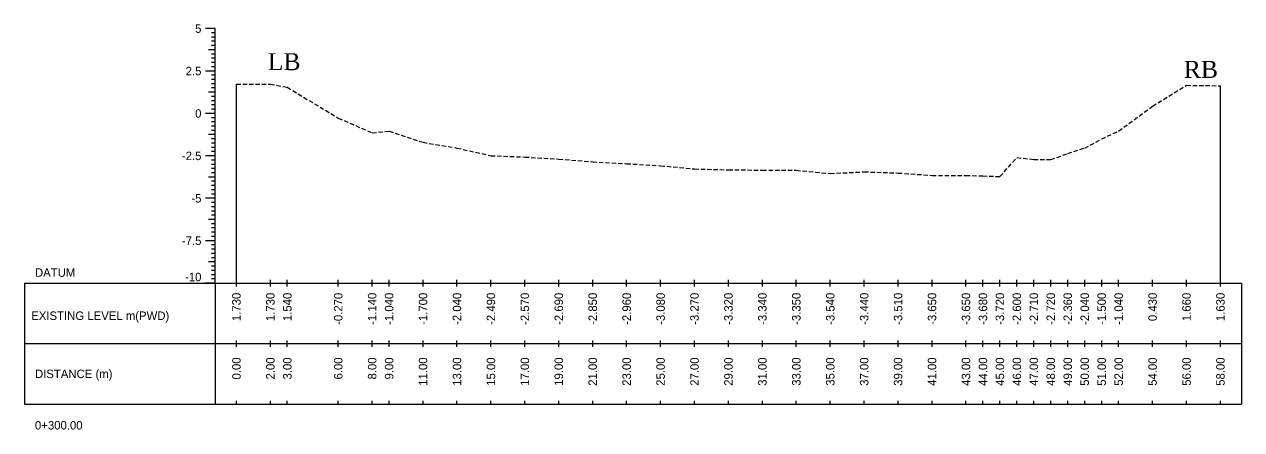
# Model space of a CAD drawing. Header units: inches. Extents: x 6579 to 9220, y -2276 to -1013.
# Drawn here: x 6905.2 to 6976.9, y -1494.5 to -1470.6 of the extents above; entities that cross this region are included whole.
import ezdxf
from ezdxf.enums import TextEntityAlignment as Align

# ---------------------------------------------------------------- set-up
doc = ezdxf.new("R2010")
doc.units = ezdxf.units.IN
doc.header["$MEASUREMENT"] = 0
doc.linetypes.add('HIDDEN', pattern=[0.375, 0.25, -0.125])
doc.layers.add('CS_Drawing', color=7, linetype='Continuous')
doc.layers.add('GL', color=3, linetype='HIDDEN')
doc.styles.add('romans', font='romans.shx')

msp = doc.modelspace()

# ---------------------------------------------------------------- linework, layer by layer
at = {"layer": 'CS_Drawing'}
for p, q in [((6916.45, -1470.894), (6915.887, -1470.894)), ((6916.45, -1470.894), (6916.056, -1470.894)), ((6916.45, -1470.894), (6916.225, -1470.894)), ((6916.45, -1471.144), (6916.225, -1471.144)), ((6916.45, -1471.394), (6916.225, -1471.394)), ((6916.45, -1485.894), (6916.45, -1470.894)), ((6916.45, -1472.144), (6916.056, -1472.144)), ((6916.45, -1471.644), (6916.225, -1471.644)), ((6916.45, -1471.894), (6916.225, -1471.894)), ((6916.45, -1472.144), (6916.225, -1472.144)), ((6916.45, -1472.394), (6916.225, -1472.394)), ((6916.45, -1472.644), (6916.225, -1472.644)), ((6916.45, -1472.894), (6916.225, -1472.894)), ((6916.45, -1473.394), (6915.887, -1473.394)), ((6916.45, -1473.394), (6916.056, -1473.394)), ((6916.45, -1473.144), (6916.225, -1473.144)), ((6916.45, -1473.394), (6916.225, -1473.394)), ((6916.45, -1473.644), (6916.225, -1473.644)), ((6916.45, -1473.894), (6916.225, -1473.894)), ((6916.45, -1474.144), (6916.225, -1474.144)), ((6916.45, -1474.394), (6916.225, -1474.394)), ((6917.7, -1485.894), (6917.7, -1474.164)), ((6975.7, -1485.894), (6975.7, -1474.264)), ((6916.45, -1474.644), (6916.056, -1474.644)), ((6916.45, -1474.644), (6916.225, -1474.644)), ((6916.45, -1474.894), (6916.225, -1474.894)), ((6916.45, -1475.144), (6916.225, -1475.144)), ((6916.45, -1475.894), (6915.887, -1475.894)), ((6916.45, -1475.894), (6916.056, -1475.894)), ((6916.45, -1475.394), (6916.225, -1475.394)), ((6916.45, -1475.644), (6916.225, -1475.644)), ((6916.45, -1475.894), (6916.225, -1475.894)), ((6916.45, -1476.144), (6916.225, -1476.144)), ((6916.45, -1476.394), (6916.225, -1476.394)), ((6916.45, -1477.144), (6916.056, -1477.144)), ((6916.45, -1476.644), (6916.225, -1476.644)), ((6916.45, -1476.894), (6916.225, -1476.894)), ((6916.45, -1477.144), (6916.225, -1477.144)), ((6916.45, -1477.394), (6916.225, -1477.394)), ((6916.45, -1477.644), (6916.225, -1477.644)), ((6916.45, -1477.894), (6916.225, -1477.894)), ((6916.45, -1478.394), (6915.887, -1478.394)), ((6916.45, -1478.394), (6916.056, -1478.394)), ((6916.45, -1478.144), (6916.225, -1478.144)), ((6916.45, -1478.394), (6916.225, -1478.394)), ((6916.45, -1478.644), (6916.225, -1478.644)), ((6916.45, -1478.894), (6916.225, -1478.894)), ((6916.45, -1479.144), (6916.225, -1479.144)), ((6916.45, -1479.394), (6916.225, -1479.394)), ((6916.45, -1479.644), (6916.056, -1479.644)), ((6916.45, -1479.644), (6916.225, -1479.644)), ((6916.45, -1479.894), (6916.225, -1479.894)), ((6916.45, -1480.144), (6916.225, -1480.144)), ((6916.45, -1480.894), (6915.887, -1480.894)), ((6916.45, -1480.894), (6916.056, -1480.894)), ((6916.45, -1480.394), (6916.225, -1480.394)), ((6916.45, -1480.644), (6916.225, -1480.644)), ((6916.45, -1480.894), (6916.225, -1480.894)), ((6916.45, -1481.144), (6916.225, -1481.144)), ((6916.45, -1481.394), (6916.225, -1481.394)), ((6916.45, -1482.144), (6916.056, -1482.144)), ((6916.45, -1481.644), (6916.225, -1481.644)), ((6916.45, -1481.894), (6916.225, -1481.894)), ((6916.45, -1482.144), (6916.225, -1482.144)), ((6916.45, -1482.394), (6916.225, -1482.394)), ((6916.45, -1482.644), (6916.225, -1482.644)), ((6916.45, -1482.894), (6916.225, -1482.894)), ((6916.45, -1483.394), (6915.887, -1483.394)), ((6916.45, -1483.394), (6916.056, -1483.394)), ((6916.45, -1483.144), (6916.225, -1483.144)), ((6916.45, -1483.394), (6916.225, -1483.394)), ((6916.45, -1483.644), (6916.225, -1483.644)), ((6916.45, -1483.894), (6916.225, -1483.894)), ((6916.45, -1484.144), (6916.225, -1484.144)), ((6916.45, -1484.394), (6916.225, -1484.394)), ((6916.45, -1484.644), (6916.056, -1484.644)), ((6916.45, -1484.644), (6916.225, -1484.644)), ((6916.45, -1484.894), (6916.225, -1484.894)), ((6916.45, -1485.144), (6916.225, -1485.144)), ((6905.2, -1485.894), (6916.45, -1485.894)), ((6905.2, -1485.894), (6905.2, -1493.019)), ((6916.45, -1485.894), (6915.887, -1485.894)), ((6916.45, -1485.894), (6916.056, -1485.894)), ((6916.45, -1485.394), (6916.225, -1485.394)), ((6916.45, -1485.644), (6916.225, -1485.644)), ((6916.45, -1485.894), (6916.225, -1485.894)), ((6916.45, -1485.894), (6976.95, -1485.894)), ((6916.45, -1485.894), (6916.45, -1493.019)), ((6917.7, -1486.082), (6917.7, -1485.707)), ((6919.7, -1486.082), (6919.7, -1485.707)), ((6920.7, -1486.082), (6920.7, -1485.707)), ((6923.7, -1486.082), (6923.7, -1485.707)), ((6925.7, -1486.082), (6925.7, -1485.707)), ((6926.7, -1486.082), (6926.7, -1485.707)), ((6928.7, -1486.082), (6928.7, -1485.707)), ((6930.7, -1486.082), (6930.7, -1485.707)), ((6932.7, -1486.082), (6932.7, -1485.707)), ((6934.7, -1486.082), (6934.7, -1485.707)), ((6936.7, -1486.082), (6936.7, -1485.707)), ((6938.7, -1486.082), (6938.7, -1485.707)), ((6940.7, -1486.082), (6940.7, -1485.707)), ((6942.7, -1486.082), (6942.7, -1485.707)), ((6944.7, -1486.082), (6944.7, -1485.707)), ((6946.7, -1486.082), (6946.7, -1485.707)), ((6948.7, -1486.082), (6948.7, -1485.707)), ((6950.7, -1486.082), (6950.7, -1485.707)), ((6952.7, -1486.082), (6952.7, -1485.707)), ((6954.7, -1486.082), (6954.7, -1485.707)), ((6956.7, -1486.082), (6956.7, -1485.707)), ((6958.7, -1486.082), (6958.7, -1485.707)), ((6960.7, -1486.082), (6960.7, -1485.707)), ((6961.7, -1486.082), (6961.7, -1485.707)), ((6962.7, -1486.082), (6962.7, -1485.707)), ((6963.7, -1486.082), (6963.7, -1485.707)), ((6964.7, -1486.082), (6964.7, -1485.707)), ((6965.7, -1486.082), (6965.7, -1485.707)), ((6966.7, -1486.082), (6966.7, -1485.707)), ((6967.7, -1486.082), (6967.7, -1485.707)), ((6968.7, -1486.082), (6968.7, -1485.707)), ((6969.7, -1486.082), (6969.7, -1485.707)), ((6971.7, -1486.082), (6971.7, -1485.707)), ((6973.7, -1486.082), (6973.7, -1485.707)), ((6975.7, -1486.082), (6975.7, -1485.707)), ((6976.95, -1485.894), (6976.95, -1493.019)), ((6905.2, -1489.457), (6916.45, -1489.457)), ((6916.45, -1489.457), (6976.95, -1489.457)), ((6916.45, -1489.457), (6976.95, -1489.457)), ((6917.7, -1489.644), (6917.7, -1489.269)), ((6919.7, -1489.644), (6919.7, -1489.269)), ((6920.7, -1489.644), (6920.7, -1489.269)), ((6923.7, -1489.644), (6923.7, -1489.269)), ((6925.7, -1489.644), (6925.7, -1489.269)), ((6926.7, -1489.644), (6926.7, -1489.269)), ((6928.7, -1489.644), (6928.7, -1489.269)), ((6930.7, -1489.644), (6930.7, -1489.269)), ((6932.7, -1489.644), (6932.7, -1489.269)), ((6934.7, -1489.644), (6934.7, -1489.269)), ((6936.7, -1489.644), (6936.7, -1489.269)), ((6938.7, -1489.644), (6938.7, -1489.269)), ((6940.7, -1489.644), (6940.7, -1489.269)), ((6942.7, -1489.644), (6942.7, -1489.269)), ((6944.7, -1489.644), (6944.7, -1489.269)), ((6946.7, -1489.644), (6946.7, -1489.269)), ((6948.7, -1489.644), (6948.7, -1489.269)), ((6950.7, -1489.644), (6950.7, -1489.269)), ((6952.7, -1489.644), (6952.7, -1489.269)), ((6954.7, -1489.644), (6954.7, -1489.269)), ((6956.7, -1489.644), (6956.7, -1489.269)), ((6958.7, -1489.644), (6958.7, -1489.269)), ((6960.7, -1489.644), (6960.7, -1489.269)), ((6961.7, -1489.644), (6961.7, -1489.269)), ((6962.7, -1489.644), (6962.7, -1489.269)), ((6963.7, -1489.644), (6963.7, -1489.269)), ((6964.7, -1489.644), (6964.7, -1489.269)), ((6965.7, -1489.644), (6965.7, -1489.269)), ((6966.7, -1489.644), (6966.7, -1489.269)), ((6967.7, -1489.644), (6967.7, -1489.269)), ((6968.7, -1489.644), (6968.7, -1489.269)), ((6969.7, -1489.644), (6969.7, -1489.269)), ((6971.7, -1489.644), (6971.7, -1489.269)), ((6973.7, -1489.644), (6973.7, -1489.269)), ((6975.7, -1489.644), (6975.7, -1489.269)), ((6905.2, -1493.019), (6916.45, -1493.019)), ((6916.45, -1493.019), (6976.95, -1493.019)), ((6917.7, -1493.019), (6917.7, -1492.832)), ((6919.7, -1493.019), (6919.7, -1492.832)), ((6920.7, -1493.019), (6920.7, -1492.832)), ((6923.7, -1493.019), (6923.7, -1492.832)), ((6925.7, -1493.019), (6925.7, -1492.832)), ((6926.7, -1493.019), (6926.7, -1492.832)), ((6928.7, -1493.019), (6928.7, -1492.832)), ((6930.7, -1493.019), (6930.7, -1492.832)), ((6932.7, -1493.019), (6932.7, -1492.832)), ((6934.7, -1493.019), (6934.7, -1492.832)), ((6936.7, -1493.019), (6936.7, -1492.832)), ((6938.7, -1493.019), (6938.7, -1492.832)), ((6940.7, -1493.019), (6940.7, -1492.832)), ((6942.7, -1493.019), (6942.7, -1492.832)), ((6944.7, -1493.019), (6944.7, -1492.832)), ((6946.7, -1493.019), (6946.7, -1492.832)), ((6948.7, -1493.019), (6948.7, -1492.832)), ((6950.7, -1493.019), (6950.7, -1492.832)), ((6952.7, -1493.019), (6952.7, -1492.832)), ((6954.7, -1493.019), (6954.7, -1492.832)), ((6956.7, -1493.019), (6956.7, -1492.832)), ((6958.7, -1493.019), (6958.7, -1492.832)), ((6960.7, -1493.019), (6960.7, -1492.832)), ((6961.7, -1493.019), (6961.7, -1492.832)), ((6962.7, -1493.019), (6962.7, -1492.832)), ((6963.7, -1493.019), (6963.7, -1492.832)), ((6964.7, -1493.019), (6964.7, -1492.832)), ((6965.7, -1493.019), (6965.7, -1492.832)), ((6966.7, -1493.019), (6966.7, -1492.832)), ((6967.7, -1493.019), (6967.7, -1492.832)), ((6968.7, -1493.019), (6968.7, -1492.832)), ((6969.7, -1493.019), (6969.7, -1492.832)), ((6971.7, -1493.019), (6971.7, -1492.832)), ((6973.7, -1493.019), (6973.7, -1492.832)), ((6975.7, -1493.019), (6975.7, -1492.832))]:
    msp.add_line(p, q, dxfattribs=at)
at = {"layer": 'GL'}
msp.add_lwpolyline([(6917.7, -1474.164), (6919.7, -1474.164), (6920.7, -1474.354), (6923.7, -1476.164), (6925.7, -1477.034), (6926.7, -1476.934), (6928.7, -1477.594), (6930.7, -1477.934), (6932.7, -1478.384), (6934.7, -1478.464), (6936.7, -1478.584), (6938.7, -1478.744), (6940.7, -1478.854), (6942.7, -1478.974), (6944.7, -1479.164), (6946.7, -1479.214), (6948.7, -1479.234), (6950.7, -1479.244), (6952.7, -1479.434), (6954.7, -1479.334), (6956.7, -1479.404), (6958.7, -1479.544), (6960.7, -1479.544), (6961.7, -1479.574), (6962.7, -1479.614), (6963.7, -1478.494), (6964.7, -1478.604), (6965.7, -1478.614), (6966.7, -1478.254), (6967.7, -1477.934), (6968.7, -1477.394), (6969.7, -1476.934), (6971.7, -1475.464), (6973.7, -1474.234), (6975.7, -1474.264)], dxfattribs=at)

# ---------------------------------------------------------------- texts
at = {"char_height": 1, "width": 263.40586, "attachment_point": 1, "style": 'romans'}
for s, insert in [('{\\fTimes New Roman|b0|i0|c0|p18;LB}', (6919.548, -1472.343)), ('{\\fTimes New Roman|b0|i0|c0|p18;RB}', (6973.54, -1472.797))]:
    msp.add_mtext(s, dxfattribs=dict(at, insert=insert))
at = {"layer": 'CS_Drawing'}
for s, p in [('5', (6915.637, -1470.894)), ('2.5', (6915.637, -1473.394)), ('0', (6915.637, -1475.894)), ('-2.5', (6915.637, -1478.394)), ('-5', (6915.637, -1480.894)), ('-7.5', (6915.637, -1483.394))]:
    msp.add_text(s, height=0.5, dxfattribs=at).set_placement(p, align=Align.MIDDLE_RIGHT)
for s, p in [('DATUM', (6905.825, -1485.269)), ('EXISTING LEVEL m(PWD)', (6905.606, -1487.813)), ('DISTANCE (m)', (6905.825, -1491.238)), ('0+300.00', (6905.825, -1494.269))]:
    msp.add_text(s, height=0.5, dxfattribs=at).set_placement(p, align=Align.MIDDLE_LEFT)
msp.add_text('-10', height=0.5, dxfattribs=at).set_placement((6915.637, -1485.782), align=Align.RIGHT)
for s, p in [('1.730', (6917.7, -1486.457)), ('1.730', (6919.7, -1486.457)), ('1.540', (6920.7, -1486.457)), ('-0.270', (6923.7, -1486.457)), ('-1.140', (6925.7, -1486.457)), ('-1.040', (6926.7, -1486.457)), ('-1.700', (6928.7, -1486.457)), ('-2.040', (6930.7, -1486.457)), ('-2.490', (6932.7, -1486.457)), ('-2.570', (6934.7, -1486.457)), ('-2.690', (6936.7, -1486.457)), ('-2.850', (6938.7, -1486.457)), ('-2.960', (6940.7, -1486.457)), ('-3.080', (6942.7, -1486.457)), ('-3.270', (6944.7, -1486.457)), ('-3.320', (6946.7, -1486.457)), ('-3.340', (6948.7, -1486.457)), ('-3.350', (6950.7, -1486.457)), ('-3.540', (6952.7, -1486.457)), ('-3.440', (6954.7, -1486.457)), ('-3.510', (6956.7, -1486.457)), ('-3.650', (6958.7, -1486.457)), ('-3.650', (6960.7, -1486.457)), ('-3.680', (6961.7, -1486.457)), ('-3.720', (6962.7, -1486.457)), ('-2.600', (6963.7, -1486.457)), ('-2.710', (6964.7, -1486.457)), ('-2.720', (6965.7, -1486.457)), ('-2.360', (6966.7, -1486.457)), ('-2.040', (6967.7, -1486.457)), ('-1.500', (6968.7, -1486.457)), ('-1.040', (6969.7, -1486.457)), ('0.430', (6971.7, -1486.457)), ('1.660', (6973.7, -1486.457)), ('1.630', (6975.7, -1486.457)), ('0.00', (6917.7, -1490.269)), ('2.00', (6919.7, -1490.269)), ('3.00', (6920.7, -1490.269)), ('6.00', (6923.7, -1490.269)), ('8.00', (6925.7, -1490.269)), ('9.00', (6926.7, -1490.269)), ('11.00', (6928.7, -1490.269)), ('13.00', (6930.7, -1490.269)), ('15.00', (6932.7, -1490.269)), ('17.00', (6934.7, -1490.269)), ('19.00', (6936.7, -1490.269)), ('21.00', (6938.7, -1490.269)), ('23.00', (6940.7, -1490.269)), ('25.00', (6942.7, -1490.269)), ('27.00', (6944.7, -1490.269)), ('29.00', (6946.7, -1490.269)), ('31.00', (6948.7, -1490.269)), ('33.00', (6950.7, -1490.269)), ('35.00', (6952.7, -1490.269)), ('37.00', (6954.7, -1490.269)), ('39.00', (6956.7, -1490.269)), ('41.00', (6958.7, -1490.269)), ('43.00', (6960.7, -1490.269)), ('44.00', (6961.7, -1490.269)), ('45.00', (6962.7, -1490.269)), ('46.00', (6963.7, -1490.269)), ('47.00', (6964.7, -1490.269)), ('48.00', (6965.7, -1490.269)), ('49.00', (6966.7, -1490.269)), ('50.00', (6967.7, -1490.269)), ('51.00', (6968.7, -1490.269)), ('52.00', (6969.7, -1490.269)), ('54.00', (6971.7, -1490.269)), ('56.00', (6973.7, -1490.269)), ('58.00', (6975.7, -1490.269))]:
    msp.add_text(s, height=0.5, rotation=90, dxfattribs=at).set_placement(p, align=Align.MIDDLE_RIGHT)

doc.saveas('drawing.dxf')
